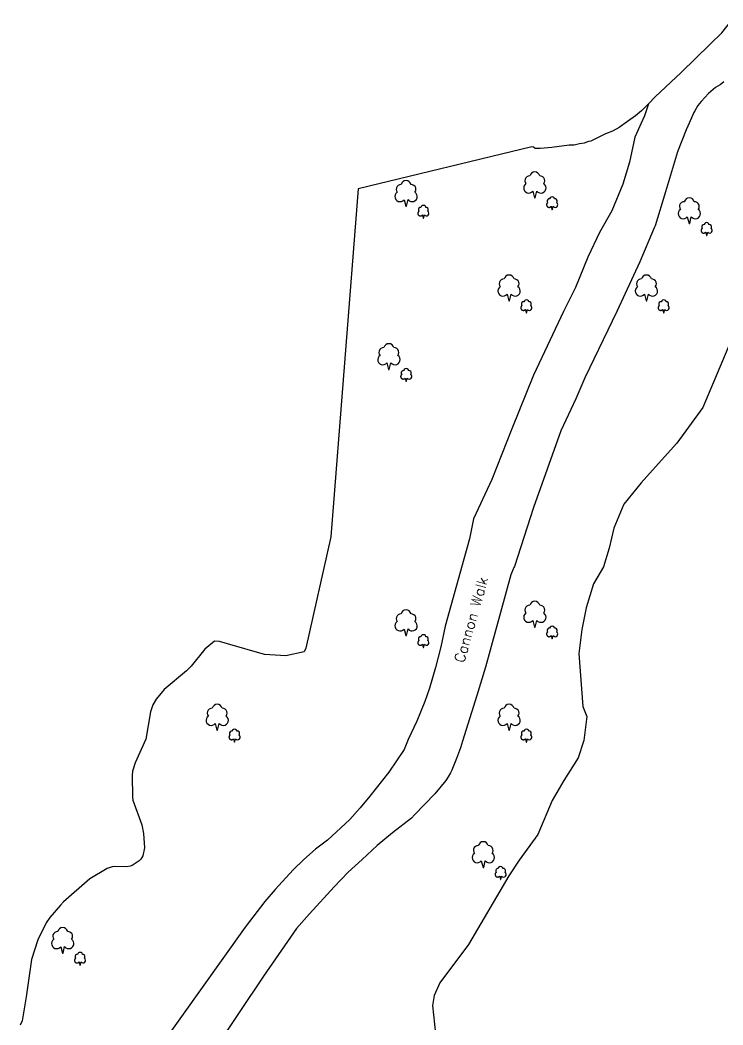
# Model space of a CAD drawing. Extents: x 427500 to 429848, y 434500 to 436505.
# Drawn here: x 429081.2 to 429163.1, y 434868.1 to 434985.2 of the extents above; entities that cross this region are included whole.
import ezdxf

# ---------------------------------------------------------------- set-up
doc = ezdxf.new("R2010")
doc.units = 0
doc.layers.add('LPTIP_Ex_Base', color=8, linetype='Continuous')
doc.styles.add('MtXpl_Romans', font='romans__.ttf')

msp = doc.modelspace()

# ---------------------------------------------------------------- linework, layer by layer
at = {"layer": 'LPTIP_Ex_Base', "color": 251, "true_color": 0x636466}
for p, q in [((429162.95, 434983.65), (429164.1, 434985.15)), ((429161.6, 434982.35), (429162.95, 434983.65)), ((429158.2, 434979.05), (429161.6, 434982.35)), ((429155.2, 434976.2), (429158.2, 434979.05)), ((429162.2, 434977.3), (429161.4, 434976.6)), ((429162.75, 434977.6), (429162.2, 434977.3)), ((429163.2, 434977.95), (429162.75, 434977.6)), ((429154.4, 434975.4), (429155.2, 434976.2)), ((429160.95, 434976.15), (429160.55, 434975.65)), ((429161.4, 434976.6), (429160.95, 434976.15)), ((429154.4, 434975.4), (429153.6, 434974.6)), ((429154.4, 434975.4), (429153.95, 434974)), ((429160.15, 434975.2), (429159.8, 434974.6)), ((429160.55, 434975.65), (429160.15, 434975.2)), ((429152.9, 434974), (429151.95, 434973.35)), ((429153.95, 434974), (429152.8, 434971.5)), ((429153.6, 434974.6), (429152.9, 434974)), ((429159.7, 434974.4), (429159, 434972.8)), ((429159.8, 434974.6), (429159.7, 434974.4)), ((429151, 434972.65), (429150.2, 434972.2)), ((429151.95, 434973.35), (429151, 434972.65)), ((429158.8, 434972.35), (429157.8, 434969.8)), ((429159, 434972.8), (429158.8, 434972.35)), ((429149.4, 434971.9), (429147.7, 434971.05)), ((429150.2, 434972.2), (429149.4, 434971.9)), ((429152.8, 434971.5), (429152.2, 434968.6)), ((429140.8, 434970.4), (429120.6, 434965.5)), ((429141, 434970.35), (429140.8, 434970.4)), ((429141.2, 434970.2), (429141, 434970.35)), ((429141.8, 434970.2), (429141.2, 434970.2)), ((429143.15, 434970.3), (429141.8, 434970.2)), ((429145.15, 434970.6), (429143.15, 434970.3)), ((429145.75, 434970.6), (429145.15, 434970.6)), ((429146.35, 434970.75), (429145.75, 434970.6)), ((429146.9, 434970.8), (429146.35, 434970.75)), ((429147.4, 434971), (429146.9, 434970.8)), ((429147.7, 434971.05), (429147.4, 434971)), ((429157.8, 434969.8), (429156.4, 434965.15)), ((429152.2, 434968.6), (429151.4, 434966.05)), ((429120.6, 434965.5), (429117.4, 434924.95)), ((429151.4, 434966.05), (429150.15, 434962.95)), ((429156.4, 434965.15), (429155.2, 434961.2)), ((429150.15, 434962.95), (429148.7, 434960.4)), ((429155.05, 434960.95), (429153.4, 434957)), ((429155.2, 434961.2), (429155.05, 434960.95)), ((429148.7, 434960.4), (429147.35, 434957.55)), ((429147.35, 434957.55), (429145.9, 434954)), ((429153.4, 434957), (429150.7, 434951.2)), ((429145.9, 434954), (429144.5, 434951.2)), ((429165.63, 434951.63), (429160.74, 434940.03)), ((429144.5, 434951.2), (429141, 434943.8)), ((429150.7, 434951.2), (429147, 434943.5)), ((429141, 434943.8), (429138.5, 434937.55)), ((429147, 434943.5), (429145.95, 434941.05)), ((429145.95, 434941.05), (429144.2, 434937.3)), ((429160.74, 434940.03), (429157.72, 434935.89)), ((429138.5, 434937.55), (429136.15, 434931.65)), ((429144.2, 434937.3), (429141, 434928.4)), ((429157.72, 434935.89), (429154.88, 434932.75)), ((429154.88, 434932.75), (429153.54, 434931.26)), ((429136.15, 434931.65), (429134, 434927.05)), ((429153.54, 434931.26), (429151.53, 434928.78)), ((429141, 434928.4), (429138.8, 434921.5)), ((429151.53, 434928.78), (429150.35, 434925.97)), ((429134, 434927.05), (429133.55, 434924.75)), ((429150.35, 434925.97), (429149.84, 434923.64)), ((429117.4, 434924.95), (429114.5, 434912)), ((429133.55, 434924.75), (429130.7, 434914.55)), ((429149.84, 434923.64), (429149.16, 434921.48)), ((429138.7, 434921.4), (429138.35, 434920.55)), ((429138.8, 434921.5), (429138.7, 434921.4)), ((429149.16, 434921.48), (429147.99, 434919.5)), ((429138.35, 434920.55), (429135.4, 434909.8)), ((429147.99, 434919.5), (429147.14, 434916.68)), ((429147.14, 434916.68), (429146.63, 434914.19)), ((429130.7, 434914.55), (429130.2, 434912.15)), ((429146.63, 434914.19), (429146.28, 434911.37)), ((429103.85, 434912.8), (429102.73, 434911.9)), ((429104.44, 434912.78), (429103.85, 434912.8)), ((429105.35, 434912.49), (429104.44, 434912.78)), ((429102.73, 434911.9), (429101.11, 434909.9)), ((429109.67, 434911.26), (429105.35, 434912.49)), ((429114.3, 434911.59), (429112.17, 434911.1)), ((429114.5, 434912), (429114.3, 434911.59)), ((429130.2, 434912.15), (429129.6, 434909.75)), ((429112.17, 434911.1), (429109.67, 434911.26)), ((429146.28, 434911.37), (429146.74, 434905.22)), ((429100.59, 434909.36), (429098, 434907.17)), ((429101.11, 434909.9), (429100.59, 434909.36)), ((429129.6, 434909.75), (429128.9, 434907.35)), ((429135.4, 434909.8), (429134.4, 434906.5)), ((429098, 434907.17), (429097.04, 434906.06)), ((429128.9, 434907.35), (429128.35, 434905.8)), ((429097.04, 434906.06), (429096.66, 434905.4)), ((429128.35, 434905.8), (429127.4, 434903.5)), ((429134.4, 434906.5), (429132.75, 434901.15)), ((429096.39, 434904.58), (429095.84, 434901.39)), ((429096.66, 434905.4), (429096.39, 434904.58)), ((429146.74, 434905.22), (429147.23, 434904.05)), ((429127.4, 434903.5), (429126.4, 434901.35)), ((429147.23, 434904.05), (429146.89, 434901.23)), ((429095.84, 434901.39), (429094.59, 434898.65)), ((429126.4, 434901.35), (429125.95, 434900.2)), ((429132.75, 434901.15), (429132.5, 434900.4)), ((429146.89, 434901.23), (429146.21, 434899.24)), ((429125.95, 434900.2), (429124.15, 434897.55)), ((429132.5, 434900.4), (429132.05, 434899.15)), ((429094.59, 434898.65), (429094.31, 434897.68)), ((429132.05, 434899.15), (429131.8, 434898.55)), ((429146.21, 434899.24), (429144.53, 434896.59)), ((429094.31, 434897.68), (429094.24, 434897.17)), ((429124.15, 434897.55), (429121.95, 434894.75)), ((429131.35, 434897.5), (429131.05, 434897)), ((429131.5, 434897.8), (429131.35, 434897.5)), ((429131.8, 434898.55), (429131.5, 434897.8)), ((429094.24, 434897.17), (429094.29, 434894.66)), ((429130.8, 434896.6), (429129.5, 434895.05)), ((429131.05, 434897), (429130.8, 434896.6)), ((429144.53, 434896.59), (429143.19, 434894.27)), ((429129.5, 434895.05), (429127.15, 434892.6)), ((429094.29, 434894.66), (429094.35, 434894.28)), ((429094.35, 434894.28), (429095.39, 434891.41)), ((429121.95, 434894.75), (429120.8, 434893.4)), ((429143.19, 434894.27), (429141.5, 434890.29)), ((429120.8, 434893.4), (429119.6, 434892.05)), ((429119.6, 434892.05), (429117, 434889.65)), ((429126.8, 434892.2), (429124.6, 434890.5)), ((429127.15, 434892.6), (429126.8, 434892.2)), ((429095.39, 434891.41), (429095.57, 434890.43)), ((429095.57, 434890.43), (429095.69, 434888.73)), ((429124.6, 434890.5), (429122.8, 434889)), ((429117, 434889.65), (429115.6, 434888.6)), ((429141.5, 434890.29), (429139.33, 434887.31)), ((429095.69, 434888.73), (429095.5, 434887.8)), ((429115.6, 434888.6), (429114.25, 434887.4)), ((429122.8, 434889), (429121.05, 434887.4)), ((429095.06, 434887.22), (429094.24, 434886.7)), ((429095.25, 434887.42), (429095.06, 434887.22)), ((429095.5, 434887.8), (429095.25, 434887.42)), ((429114.25, 434887.4), (429113, 434886.2)), ((429121.05, 434887.4), (429119.4, 434885.9)), ((429139.33, 434887.31), (429138.15, 434885.49)), ((429091.36, 434886.35), (429089.31, 434885.14)), ((429091.93, 434886.53), (429091.36, 434886.35)), ((429092.18, 434886.57), (429091.93, 434886.53)), ((429093.59, 434886.53), (429092.18, 434886.57)), ((429094.04, 434886.62), (429093.59, 434886.53)), ((429094.24, 434886.7), (429094.04, 434886.62)), ((429113, 434886.2), (429110.9, 434883.9)), ((429119.4, 434885.9), (429117.8, 434884.2)), ((429089.31, 434885.14), (429086.27, 434882.45)), ((429138.15, 434885.49), (429133.45, 434877.49)), ((429110.9, 434883.9), (429109.7, 434882.5)), ((429117.8, 434884.2), (429114.9, 434881.05)), ((429086.27, 434882.45), (429085.92, 434882.05)), ((429109.7, 434882.5), (429107.4, 434879.5)), ((429085.92, 434882.05), (429084.66, 434880.65)), ((429114.9, 434881.05), (429113.4, 434879.35)), ((429084.24, 434880.03), (429083.26, 434878.03)), ((429084.66, 434880.65), (429084.24, 434880.03)), ((429107.4, 434879.5), (429095.2, 434862.4)), ((429113.4, 434879.35), (429109.55, 434873.8)), ((429083.26, 434878.03), (429082.52, 434875.73)), ((429133.45, 434877.49), (429130.1, 434873.03)), ((429082.52, 434875.73), (429081.89, 434871.41)), ((429109.55, 434873.8), (429101.6, 434861.95)), ((429130.1, 434873.03), (429129.42, 434871.53)), ((429081.89, 434871.41), (429081.44, 434868.58)), ((429129.42, 434871.53), (429129.25, 434870.37)), ((429129.25, 434870.37), (429129.72, 434866.05)), ((429081.44, 434868.58), (429081.2, 434868.1))]:
    msp.add_line(p, q, dxfattribs=at)
for points in [[(429125.13, 434965.1), (429124.99, 434964.97), (429124.9, 434964.81), (429124.87, 434964.62), (429124.89, 434964.44), (429124.97, 434964.27), (429125.09, 434964.13), (429125.26, 434964.04), (429125.44, 434964.01), (429125.62, 434964.03), (429125.79, 434964.11), (429125.93, 434964.23), (429125.93, 434964.23), (429126.13, 434963.46), (429126.21, 434963.46), (429126.39, 434964.24), (429126.39, 434964.24), (429126.53, 434964.11), (429126.7, 434964.03), (429126.89, 434964.01), (429127.07, 434964.04), (429127.24, 434964.13), (429127.36, 434964.27), (429127.44, 434964.44), (429127.47, 434964.63), (429127.43, 434964.81), (429127.34, 434964.97), (429127.2, 434965.1), (429127.29, 434965.26), (429127.32, 434965.44), (429127.29, 434965.61), (429127.21, 434965.78), (429127.08, 434965.9), (429126.92, 434965.98), (429126.74, 434966), (429126.74, 434966), (429126.66, 434966.18), (429126.53, 434966.33), (429126.36, 434966.43), (429126.16, 434966.46), (429125.96, 434966.43), (429125.79, 434966.33), (429125.66, 434966.18), (429125.58, 434966), (429125.4, 434965.98), (429125.24, 434965.9), (429125.11, 434965.77), (429125.03, 434965.61), (429125, 434965.43), (429125.04, 434965.25), (429125.13, 434965.1)], [(429140.13, 434966.1), (429139.99, 434965.97), (429139.9, 434965.81), (429139.87, 434965.62), (429139.89, 434965.44), (429139.97, 434965.27), (429140.09, 434965.13), (429140.26, 434965.04), (429140.44, 434965.01), (429140.62, 434965.03), (429140.79, 434965.11), (429140.93, 434965.23), (429140.93, 434965.23), (429141.13, 434964.46), (429141.21, 434964.46), (429141.39, 434965.24), (429141.39, 434965.24), (429141.53, 434965.11), (429141.7, 434965.03), (429141.89, 434965.01), (429142.07, 434965.04), (429142.24, 434965.13), (429142.36, 434965.27), (429142.44, 434965.44), (429142.47, 434965.63), (429142.43, 434965.81), (429142.34, 434965.97), (429142.2, 434966.1), (429142.29, 434966.26), (429142.32, 434966.44), (429142.29, 434966.61), (429142.21, 434966.78), (429142.08, 434966.9), (429141.92, 434966.98), (429141.74, 434967), (429141.74, 434967), (429141.66, 434967.18), (429141.53, 434967.33), (429141.36, 434967.43), (429141.16, 434967.46), (429140.96, 434967.43), (429140.79, 434967.33), (429140.66, 434967.18), (429140.58, 434967), (429140.4, 434966.98), (429140.24, 434966.9), (429140.11, 434966.77), (429140.03, 434966.61), (429140, 434966.43), (429140.04, 434966.25), (429140.13, 434966.1)], [(429142.66, 434963.89), (429142.65, 434963.88), (429142.63, 434963.86), (429142.62, 434963.85), (429142.61, 434963.84), (429142.6, 434963.82), (429142.59, 434963.81), (429142.58, 434963.79), (429142.57, 434963.78), (429142.56, 434963.76), (429142.55, 434963.74), (429142.54, 434963.72), (429142.54, 434963.71), (429142.54, 434963.69), (429142.53, 434963.67), (429142.53, 434963.65), (429142.53, 434963.63), (429142.53, 434963.61), (429142.54, 434963.59), (429142.54, 434963.58), (429142.54, 434963.56), (429142.55, 434963.54), (429142.56, 434963.52), (429142.57, 434963.51), (429142.57, 434963.49), (429142.58, 434963.47), (429142.59, 434963.46), (429142.61, 434963.44), (429142.62, 434963.43), (429142.63, 434963.42), (429142.65, 434963.41), (429142.66, 434963.4), (429142.68, 434963.39), (429142.69, 434963.38), (429142.71, 434963.37), (429142.73, 434963.36), (429142.75, 434963.35), (429142.76, 434963.35), (429142.78, 434963.35), (429142.8, 434963.34), (429142.82, 434963.34), (429142.84, 434963.34), (429142.86, 434963.34), (429142.88, 434963.34), (429142.89, 434963.35), (429142.91, 434963.35), (429142.93, 434963.36), (429142.95, 434963.36), (429142.96, 434963.37), (429142.98, 434963.38), (429143, 434963.39), (429143.01, 434963.4), (429143.03, 434963.41), (429143.04, 434963.43), (429143.05, 434963.44), (429143.07, 434963.46), (429143.07, 434963.46), (429143.17, 434963.07), (429143.19, 434963.07), (429143.3, 434963.46), (429143.3, 434963.46), (429143.4, 434963.38), (429143.52, 434963.34), (429143.65, 434963.36), (429143.75, 434963.44), (429143.82, 434963.55), (429143.83, 434963.68), (429143.79, 434963.8), (429143.7, 434963.89), (429143.75, 434964), (429143.75, 434964.13), (429143.7, 434964.24), (429143.59, 434964.32), (429143.47, 434964.34), (429143.41, 434964.46), (429143.31, 434964.54), (429143.18, 434964.57), (429143.05, 434964.54), (429142.95, 434964.46), (429142.89, 434964.34), (429142.77, 434964.32), (429142.66, 434964.24), (429142.61, 434964.13), (429142.61, 434964), (429142.66, 434963.89)], [(429158.13, 434963.1), (429157.99, 434962.97), (429157.9, 434962.81), (429157.87, 434962.62), (429157.89, 434962.44), (429157.97, 434962.27), (429158.09, 434962.13), (429158.26, 434962.04), (429158.44, 434962.01), (429158.62, 434962.03), (429158.79, 434962.11), (429158.93, 434962.23), (429158.93, 434962.23), (429159.13, 434961.46), (429159.21, 434961.46), (429159.39, 434962.24), (429159.39, 434962.24), (429159.53, 434962.11), (429159.7, 434962.03), (429159.89, 434962.01), (429160.07, 434962.04), (429160.24, 434962.13), (429160.36, 434962.27), (429160.44, 434962.44), (429160.47, 434962.63), (429160.43, 434962.81), (429160.34, 434962.97), (429160.2, 434963.1), (429160.29, 434963.26), (429160.32, 434963.44), (429160.29, 434963.61), (429160.21, 434963.78), (429160.08, 434963.9), (429159.92, 434963.98), (429159.74, 434964), (429159.74, 434964), (429159.66, 434964.18), (429159.53, 434964.33), (429159.36, 434964.43), (429159.16, 434964.46), (429158.96, 434964.43), (429158.79, 434964.33), (429158.66, 434964.18), (429158.58, 434964), (429158.4, 434963.98), (429158.24, 434963.9), (429158.11, 434963.77), (429158.03, 434963.61), (429158, 434963.43), (429158.04, 434963.25), (429158.13, 434963.1)], [(429127.66, 434962.89), (429127.65, 434962.88), (429127.63, 434962.86), (429127.62, 434962.85), (429127.61, 434962.84), (429127.6, 434962.82), (429127.59, 434962.81), (429127.58, 434962.79), (429127.57, 434962.78), (429127.56, 434962.76), (429127.55, 434962.74), (429127.54, 434962.72), (429127.54, 434962.71), (429127.54, 434962.69), (429127.53, 434962.67), (429127.53, 434962.65), (429127.53, 434962.63), (429127.53, 434962.61), (429127.54, 434962.59), (429127.54, 434962.58), (429127.54, 434962.56), (429127.55, 434962.54), (429127.56, 434962.52), (429127.57, 434962.51), (429127.57, 434962.49), (429127.58, 434962.47), (429127.59, 434962.46), (429127.61, 434962.44), (429127.62, 434962.43), (429127.63, 434962.42), (429127.65, 434962.41), (429127.66, 434962.4), (429127.68, 434962.39), (429127.69, 434962.38), (429127.71, 434962.37), (429127.73, 434962.36), (429127.75, 434962.35), (429127.76, 434962.35), (429127.78, 434962.35), (429127.8, 434962.34), (429127.82, 434962.34), (429127.84, 434962.34), (429127.86, 434962.34), (429127.88, 434962.34), (429127.89, 434962.35), (429127.91, 434962.35), (429127.93, 434962.36), (429127.95, 434962.36), (429127.96, 434962.37), (429127.98, 434962.38), (429128, 434962.39), (429128.01, 434962.4), (429128.03, 434962.41), (429128.04, 434962.43), (429128.05, 434962.44), (429128.07, 434962.46), (429128.07, 434962.46), (429128.17, 434962.07), (429128.19, 434962.07), (429128.3, 434962.46), (429128.3, 434962.46), (429128.4, 434962.38), (429128.52, 434962.34), (429128.65, 434962.36), (429128.75, 434962.44), (429128.82, 434962.55), (429128.83, 434962.68), (429128.79, 434962.8), (429128.7, 434962.89), (429128.75, 434963), (429128.75, 434963.13), (429128.7, 434963.24), (429128.59, 434963.32), (429128.47, 434963.34), (429128.41, 434963.46), (429128.31, 434963.54), (429128.18, 434963.57), (429128.05, 434963.54), (429127.95, 434963.46), (429127.89, 434963.34), (429127.77, 434963.32), (429127.66, 434963.24), (429127.61, 434963.13), (429127.61, 434963), (429127.66, 434962.89)], [(429160.66, 434960.89), (429160.65, 434960.88), (429160.63, 434960.86), (429160.62, 434960.85), (429160.61, 434960.84), (429160.6, 434960.82), (429160.59, 434960.81), (429160.58, 434960.79), (429160.57, 434960.78), (429160.56, 434960.76), (429160.55, 434960.74), (429160.54, 434960.72), (429160.54, 434960.71), (429160.54, 434960.69), (429160.53, 434960.67), (429160.53, 434960.65), (429160.53, 434960.63), (429160.53, 434960.61), (429160.54, 434960.59), (429160.54, 434960.58), (429160.54, 434960.56), (429160.55, 434960.54), (429160.56, 434960.52), (429160.57, 434960.51), (429160.57, 434960.49), (429160.58, 434960.47), (429160.59, 434960.46), (429160.61, 434960.44), (429160.62, 434960.43), (429160.63, 434960.42), (429160.65, 434960.41), (429160.66, 434960.4), (429160.68, 434960.39), (429160.69, 434960.38), (429160.71, 434960.37), (429160.73, 434960.36), (429160.75, 434960.35), (429160.76, 434960.35), (429160.78, 434960.35), (429160.8, 434960.34), (429160.82, 434960.34), (429160.84, 434960.34), (429160.86, 434960.34), (429160.88, 434960.34), (429160.89, 434960.35), (429160.91, 434960.35), (429160.93, 434960.36), (429160.95, 434960.36), (429160.96, 434960.37), (429160.98, 434960.38), (429161, 434960.39), (429161.01, 434960.4), (429161.03, 434960.41), (429161.04, 434960.43), (429161.05, 434960.44), (429161.07, 434960.46), (429161.07, 434960.46), (429161.17, 434960.07), (429161.19, 434960.07), (429161.3, 434960.46), (429161.3, 434960.46), (429161.4, 434960.38), (429161.52, 434960.34), (429161.65, 434960.36), (429161.75, 434960.44), (429161.82, 434960.55), (429161.83, 434960.68), (429161.79, 434960.8), (429161.7, 434960.89), (429161.75, 434961), (429161.75, 434961.13), (429161.7, 434961.24), (429161.59, 434961.32), (429161.47, 434961.34), (429161.41, 434961.46), (429161.31, 434961.54), (429161.18, 434961.57), (429161.05, 434961.54), (429160.95, 434961.46), (429160.89, 434961.34), (429160.77, 434961.32), (429160.66, 434961.24), (429160.61, 434961.13), (429160.61, 434961), (429160.66, 434960.89)], [(429137.13, 434954.1), (429136.99, 434953.97), (429136.9, 434953.81), (429136.87, 434953.62), (429136.89, 434953.44), (429136.97, 434953.27), (429137.09, 434953.13), (429137.26, 434953.04), (429137.44, 434953.01), (429137.62, 434953.03), (429137.79, 434953.11), (429137.93, 434953.23), (429137.93, 434953.23), (429138.13, 434952.46), (429138.21, 434952.46), (429138.39, 434953.24), (429138.39, 434953.24), (429138.53, 434953.11), (429138.7, 434953.03), (429138.89, 434953.01), (429139.07, 434953.04), (429139.24, 434953.13), (429139.36, 434953.27), (429139.44, 434953.44), (429139.47, 434953.63), (429139.43, 434953.81), (429139.34, 434953.97), (429139.2, 434954.1), (429139.29, 434954.26), (429139.32, 434954.44), (429139.29, 434954.61), (429139.21, 434954.78), (429139.08, 434954.9), (429138.92, 434954.98), (429138.74, 434955), (429138.74, 434955), (429138.66, 434955.18), (429138.53, 434955.33), (429138.36, 434955.43), (429138.16, 434955.46), (429137.96, 434955.43), (429137.79, 434955.33), (429137.66, 434955.18), (429137.58, 434955), (429137.4, 434954.98), (429137.24, 434954.9), (429137.11, 434954.77), (429137.03, 434954.61), (429137, 434954.43), (429137.04, 434954.25), (429137.13, 434954.1)], [(429153.13, 434954.1), (429152.99, 434953.97), (429152.9, 434953.81), (429152.87, 434953.62), (429152.89, 434953.44), (429152.97, 434953.27), (429153.09, 434953.13), (429153.26, 434953.04), (429153.44, 434953.01), (429153.62, 434953.03), (429153.79, 434953.11), (429153.93, 434953.23), (429153.93, 434953.23), (429154.13, 434952.46), (429154.21, 434952.46), (429154.39, 434953.24), (429154.39, 434953.24), (429154.53, 434953.11), (429154.7, 434953.03), (429154.89, 434953.01), (429155.07, 434953.04), (429155.24, 434953.13), (429155.36, 434953.27), (429155.44, 434953.44), (429155.47, 434953.63), (429155.43, 434953.81), (429155.34, 434953.97), (429155.2, 434954.1), (429155.29, 434954.26), (429155.32, 434954.44), (429155.29, 434954.61), (429155.21, 434954.78), (429155.08, 434954.9), (429154.92, 434954.98), (429154.74, 434955), (429154.74, 434955), (429154.66, 434955.18), (429154.53, 434955.33), (429154.36, 434955.43), (429154.16, 434955.46), (429153.96, 434955.43), (429153.79, 434955.33), (429153.66, 434955.18), (429153.58, 434955), (429153.4, 434954.98), (429153.24, 434954.9), (429153.11, 434954.77), (429153.03, 434954.61), (429153, 434954.43), (429153.04, 434954.25), (429153.13, 434954.1)], [(429139.66, 434951.89), (429139.65, 434951.88), (429139.63, 434951.86), (429139.62, 434951.85), (429139.61, 434951.84), (429139.6, 434951.82), (429139.59, 434951.81), (429139.58, 434951.79), (429139.57, 434951.78), (429139.56, 434951.76), (429139.55, 434951.74), (429139.54, 434951.72), (429139.54, 434951.71), (429139.54, 434951.69), (429139.53, 434951.67), (429139.53, 434951.65), (429139.53, 434951.63), (429139.53, 434951.61), (429139.54, 434951.59), (429139.54, 434951.58), (429139.54, 434951.56), (429139.55, 434951.54), (429139.56, 434951.52), (429139.57, 434951.51), (429139.57, 434951.49), (429139.58, 434951.47), (429139.59, 434951.46), (429139.61, 434951.44), (429139.62, 434951.43), (429139.63, 434951.42), (429139.65, 434951.41), (429139.66, 434951.4), (429139.68, 434951.39), (429139.69, 434951.38), (429139.71, 434951.37), (429139.73, 434951.36), (429139.75, 434951.35), (429139.76, 434951.35), (429139.78, 434951.35), (429139.8, 434951.34), (429139.82, 434951.34), (429139.84, 434951.34), (429139.86, 434951.34), (429139.88, 434951.34), (429139.89, 434951.35), (429139.91, 434951.35), (429139.93, 434951.36), (429139.95, 434951.36), (429139.96, 434951.37), (429139.98, 434951.38), (429140, 434951.39), (429140.01, 434951.4), (429140.03, 434951.41), (429140.04, 434951.43), (429140.05, 434951.44), (429140.07, 434951.46), (429140.07, 434951.46), (429140.17, 434951.07), (429140.19, 434951.07), (429140.3, 434951.46), (429140.3, 434951.46), (429140.4, 434951.38), (429140.52, 434951.34), (429140.65, 434951.36), (429140.75, 434951.44), (429140.82, 434951.55), (429140.83, 434951.68), (429140.79, 434951.8), (429140.7, 434951.89), (429140.75, 434952), (429140.75, 434952.13), (429140.7, 434952.24), (429140.59, 434952.32), (429140.47, 434952.34), (429140.41, 434952.46), (429140.31, 434952.54), (429140.18, 434952.57), (429140.05, 434952.54), (429139.95, 434952.46), (429139.89, 434952.34), (429139.77, 434952.32), (429139.66, 434952.24), (429139.61, 434952.13), (429139.61, 434952), (429139.66, 434951.89)], [(429155.66, 434951.89), (429155.65, 434951.88), (429155.63, 434951.86), (429155.62, 434951.85), (429155.61, 434951.84), (429155.6, 434951.82), (429155.59, 434951.81), (429155.58, 434951.79), (429155.57, 434951.78), (429155.56, 434951.76), (429155.55, 434951.74), (429155.54, 434951.72), (429155.54, 434951.71), (429155.54, 434951.69), (429155.53, 434951.67), (429155.53, 434951.65), (429155.53, 434951.63), (429155.53, 434951.61), (429155.54, 434951.59), (429155.54, 434951.58), (429155.54, 434951.56), (429155.55, 434951.54), (429155.56, 434951.52), (429155.57, 434951.51), (429155.57, 434951.49), (429155.58, 434951.47), (429155.59, 434951.46), (429155.61, 434951.44), (429155.62, 434951.43), (429155.63, 434951.42), (429155.65, 434951.41), (429155.66, 434951.4), (429155.68, 434951.39), (429155.69, 434951.38), (429155.71, 434951.37), (429155.73, 434951.36), (429155.75, 434951.35), (429155.76, 434951.35), (429155.78, 434951.35), (429155.8, 434951.34), (429155.82, 434951.34), (429155.84, 434951.34), (429155.86, 434951.34), (429155.88, 434951.34), (429155.89, 434951.35), (429155.91, 434951.35), (429155.93, 434951.36), (429155.95, 434951.36), (429155.96, 434951.37), (429155.98, 434951.38), (429156, 434951.39), (429156.01, 434951.4), (429156.03, 434951.41), (429156.04, 434951.43), (429156.05, 434951.44), (429156.07, 434951.46), (429156.07, 434951.46), (429156.17, 434951.07), (429156.19, 434951.07), (429156.3, 434951.46), (429156.3, 434951.46), (429156.4, 434951.38), (429156.52, 434951.34), (429156.65, 434951.36), (429156.75, 434951.44), (429156.82, 434951.55), (429156.83, 434951.68), (429156.79, 434951.8), (429156.7, 434951.89), (429156.75, 434952), (429156.75, 434952.13), (429156.7, 434952.24), (429156.59, 434952.32), (429156.47, 434952.34), (429156.41, 434952.46), (429156.31, 434952.54), (429156.18, 434952.57), (429156.05, 434952.54), (429155.95, 434952.46), (429155.89, 434952.34), (429155.77, 434952.32), (429155.66, 434952.24), (429155.61, 434952.13), (429155.61, 434952), (429155.66, 434951.89)], [(429123.13, 434946.1), (429122.99, 434945.97), (429122.9, 434945.81), (429122.87, 434945.62), (429122.89, 434945.44), (429122.97, 434945.27), (429123.09, 434945.13), (429123.26, 434945.04), (429123.44, 434945.01), (429123.62, 434945.03), (429123.79, 434945.11), (429123.93, 434945.23), (429123.93, 434945.23), (429124.13, 434944.46), (429124.21, 434944.46), (429124.39, 434945.24), (429124.39, 434945.24), (429124.53, 434945.11), (429124.7, 434945.03), (429124.89, 434945.01), (429125.07, 434945.04), (429125.24, 434945.13), (429125.36, 434945.27), (429125.44, 434945.44), (429125.47, 434945.63), (429125.43, 434945.81), (429125.34, 434945.97), (429125.2, 434946.1), (429125.29, 434946.26), (429125.32, 434946.44), (429125.29, 434946.61), (429125.21, 434946.78), (429125.08, 434946.9), (429124.92, 434946.98), (429124.74, 434947), (429124.74, 434947), (429124.66, 434947.18), (429124.53, 434947.33), (429124.36, 434947.43), (429124.16, 434947.46), (429123.96, 434947.43), (429123.79, 434947.33), (429123.66, 434947.18), (429123.58, 434947), (429123.4, 434946.98), (429123.24, 434946.9), (429123.11, 434946.77), (429123.03, 434946.61), (429123, 434946.43), (429123.04, 434946.25), (429123.13, 434946.1)], [(429125.66, 434943.89), (429125.65, 434943.88), (429125.63, 434943.86), (429125.62, 434943.85), (429125.61, 434943.84), (429125.6, 434943.82), (429125.59, 434943.81), (429125.58, 434943.79), (429125.57, 434943.78), (429125.56, 434943.76), (429125.55, 434943.74), (429125.54, 434943.72), (429125.54, 434943.71), (429125.54, 434943.69), (429125.53, 434943.67), (429125.53, 434943.65), (429125.53, 434943.63), (429125.53, 434943.61), (429125.54, 434943.59), (429125.54, 434943.58), (429125.54, 434943.56), (429125.55, 434943.54), (429125.56, 434943.52), (429125.57, 434943.51), (429125.57, 434943.49), (429125.58, 434943.47), (429125.59, 434943.46), (429125.61, 434943.44), (429125.62, 434943.43), (429125.63, 434943.42), (429125.65, 434943.41), (429125.66, 434943.4), (429125.68, 434943.39), (429125.69, 434943.38), (429125.71, 434943.37), (429125.73, 434943.36), (429125.75, 434943.35), (429125.76, 434943.35), (429125.78, 434943.35), (429125.8, 434943.34), (429125.82, 434943.34), (429125.84, 434943.34), (429125.86, 434943.34), (429125.88, 434943.34), (429125.89, 434943.35), (429125.91, 434943.35), (429125.93, 434943.36), (429125.95, 434943.36), (429125.96, 434943.37), (429125.98, 434943.38), (429126, 434943.39), (429126.01, 434943.4), (429126.03, 434943.41), (429126.04, 434943.43), (429126.05, 434943.44), (429126.07, 434943.46), (429126.07, 434943.46), (429126.17, 434943.07), (429126.19, 434943.07), (429126.3, 434943.46), (429126.3, 434943.46), (429126.4, 434943.38), (429126.52, 434943.34), (429126.65, 434943.36), (429126.75, 434943.44), (429126.82, 434943.55), (429126.83, 434943.68), (429126.79, 434943.8), (429126.7, 434943.89), (429126.75, 434944), (429126.75, 434944.13), (429126.7, 434944.24), (429126.59, 434944.32), (429126.47, 434944.34), (429126.41, 434944.46), (429126.31, 434944.54), (429126.18, 434944.57), (429126.05, 434944.54), (429125.95, 434944.46), (429125.89, 434944.34), (429125.77, 434944.32), (429125.66, 434944.24), (429125.61, 434944.13), (429125.61, 434944), (429125.66, 434943.89)], [(429140.13, 434916.1), (429139.99, 434915.97), (429139.9, 434915.81), (429139.87, 434915.62), (429139.89, 434915.44), (429139.97, 434915.27), (429140.09, 434915.13), (429140.26, 434915.04), (429140.44, 434915.01), (429140.62, 434915.03), (429140.79, 434915.11), (429140.93, 434915.23), (429140.93, 434915.23), (429141.13, 434914.46), (429141.21, 434914.46), (429141.39, 434915.24), (429141.39, 434915.24), (429141.53, 434915.11), (429141.7, 434915.03), (429141.89, 434915.01), (429142.07, 434915.04), (429142.24, 434915.13), (429142.36, 434915.27), (429142.44, 434915.44), (429142.47, 434915.63), (429142.43, 434915.81), (429142.34, 434915.97), (429142.2, 434916.1), (429142.29, 434916.26), (429142.32, 434916.44), (429142.29, 434916.61), (429142.21, 434916.78), (429142.08, 434916.9), (429141.92, 434916.98), (429141.74, 434917), (429141.74, 434917), (429141.66, 434917.18), (429141.53, 434917.33), (429141.36, 434917.43), (429141.16, 434917.46), (429140.96, 434917.43), (429140.79, 434917.33), (429140.66, 434917.18), (429140.58, 434917), (429140.4, 434916.98), (429140.24, 434916.9), (429140.11, 434916.77), (429140.03, 434916.61), (429140, 434916.43), (429140.04, 434916.25), (429140.13, 434916.1)], [(429125.13, 434915.1), (429124.99, 434914.97), (429124.9, 434914.81), (429124.87, 434914.62), (429124.89, 434914.44), (429124.97, 434914.27), (429125.09, 434914.13), (429125.26, 434914.04), (429125.44, 434914.01), (429125.62, 434914.03), (429125.79, 434914.11), (429125.93, 434914.23), (429125.93, 434914.23), (429126.13, 434913.46), (429126.21, 434913.46), (429126.39, 434914.24), (429126.39, 434914.24), (429126.53, 434914.11), (429126.7, 434914.03), (429126.89, 434914.01), (429127.07, 434914.04), (429127.24, 434914.13), (429127.36, 434914.27), (429127.44, 434914.44), (429127.47, 434914.63), (429127.43, 434914.81), (429127.34, 434914.97), (429127.2, 434915.1), (429127.29, 434915.26), (429127.32, 434915.44), (429127.29, 434915.61), (429127.21, 434915.78), (429127.08, 434915.9), (429126.92, 434915.98), (429126.74, 434916), (429126.74, 434916), (429126.66, 434916.18), (429126.53, 434916.33), (429126.36, 434916.43), (429126.16, 434916.46), (429125.96, 434916.43), (429125.79, 434916.33), (429125.66, 434916.18), (429125.58, 434916), (429125.4, 434915.98), (429125.24, 434915.9), (429125.11, 434915.77), (429125.03, 434915.61), (429125, 434915.43), (429125.04, 434915.25), (429125.13, 434915.1)], [(429142.66, 434913.89), (429142.65, 434913.88), (429142.63, 434913.86), (429142.62, 434913.85), (429142.61, 434913.84), (429142.6, 434913.82), (429142.59, 434913.81), (429142.58, 434913.79), (429142.57, 434913.78), (429142.56, 434913.76), (429142.55, 434913.74), (429142.54, 434913.72), (429142.54, 434913.71), (429142.54, 434913.69), (429142.53, 434913.67), (429142.53, 434913.65), (429142.53, 434913.63), (429142.53, 434913.61), (429142.54, 434913.59), (429142.54, 434913.58), (429142.54, 434913.56), (429142.55, 434913.54), (429142.56, 434913.52), (429142.57, 434913.51), (429142.57, 434913.49), (429142.58, 434913.47), (429142.59, 434913.46), (429142.61, 434913.44), (429142.62, 434913.43), (429142.63, 434913.42), (429142.65, 434913.41), (429142.66, 434913.4), (429142.68, 434913.39), (429142.69, 434913.38), (429142.71, 434913.37), (429142.73, 434913.36), (429142.75, 434913.35), (429142.76, 434913.35), (429142.78, 434913.35), (429142.8, 434913.34), (429142.82, 434913.34), (429142.84, 434913.34), (429142.86, 434913.34), (429142.88, 434913.34), (429142.89, 434913.35), (429142.91, 434913.35), (429142.93, 434913.36), (429142.95, 434913.36), (429142.96, 434913.37), (429142.98, 434913.38), (429143, 434913.39), (429143.01, 434913.4), (429143.03, 434913.41), (429143.04, 434913.43), (429143.05, 434913.44), (429143.07, 434913.46), (429143.07, 434913.46), (429143.17, 434913.07), (429143.19, 434913.07), (429143.3, 434913.46), (429143.3, 434913.46), (429143.4, 434913.38), (429143.52, 434913.34), (429143.65, 434913.36), (429143.75, 434913.44), (429143.82, 434913.55), (429143.83, 434913.68), (429143.79, 434913.8), (429143.7, 434913.89), (429143.75, 434914), (429143.75, 434914.13), (429143.7, 434914.24), (429143.59, 434914.32), (429143.47, 434914.34), (429143.41, 434914.46), (429143.31, 434914.54), (429143.18, 434914.57), (429143.05, 434914.54), (429142.95, 434914.46), (429142.89, 434914.34), (429142.77, 434914.32), (429142.66, 434914.24), (429142.61, 434914.13), (429142.61, 434914), (429142.66, 434913.89)], [(429127.66, 434912.89), (429127.65, 434912.88), (429127.63, 434912.86), (429127.62, 434912.85), (429127.61, 434912.84), (429127.6, 434912.82), (429127.59, 434912.81), (429127.58, 434912.79), (429127.57, 434912.78), (429127.56, 434912.76), (429127.55, 434912.74), (429127.54, 434912.72), (429127.54, 434912.71), (429127.54, 434912.69), (429127.53, 434912.67), (429127.53, 434912.65), (429127.53, 434912.63), (429127.53, 434912.61), (429127.54, 434912.59), (429127.54, 434912.58), (429127.54, 434912.56), (429127.55, 434912.54), (429127.56, 434912.52), (429127.57, 434912.51), (429127.57, 434912.49), (429127.58, 434912.47), (429127.59, 434912.46), (429127.61, 434912.44), (429127.62, 434912.43), (429127.63, 434912.42), (429127.65, 434912.41), (429127.66, 434912.4), (429127.68, 434912.39), (429127.69, 434912.38), (429127.71, 434912.37), (429127.73, 434912.36), (429127.75, 434912.35), (429127.76, 434912.35), (429127.78, 434912.35), (429127.8, 434912.34), (429127.82, 434912.34), (429127.84, 434912.34), (429127.86, 434912.34), (429127.88, 434912.34), (429127.89, 434912.35), (429127.91, 434912.35), (429127.93, 434912.36), (429127.95, 434912.36), (429127.96, 434912.37), (429127.98, 434912.38), (429128, 434912.39), (429128.01, 434912.4), (429128.03, 434912.41), (429128.04, 434912.43), (429128.05, 434912.44), (429128.07, 434912.46), (429128.07, 434912.46), (429128.17, 434912.07), (429128.19, 434912.07), (429128.3, 434912.46), (429128.3, 434912.46), (429128.4, 434912.38), (429128.52, 434912.34), (429128.65, 434912.36), (429128.75, 434912.44), (429128.82, 434912.55), (429128.83, 434912.68), (429128.79, 434912.8), (429128.7, 434912.89), (429128.75, 434913), (429128.75, 434913.13), (429128.7, 434913.24), (429128.59, 434913.32), (429128.47, 434913.34), (429128.41, 434913.46), (429128.31, 434913.54), (429128.18, 434913.57), (429128.05, 434913.54), (429127.95, 434913.46), (429127.89, 434913.34), (429127.77, 434913.32), (429127.66, 434913.24), (429127.61, 434913.13), (429127.61, 434913), (429127.66, 434912.89)], [(429103.13, 434904.1), (429102.99, 434903.97), (429102.9, 434903.81), (429102.87, 434903.62), (429102.89, 434903.44), (429102.97, 434903.27), (429103.09, 434903.13), (429103.26, 434903.04), (429103.44, 434903.01), (429103.62, 434903.03), (429103.79, 434903.11), (429103.93, 434903.23), (429103.93, 434903.23), (429104.13, 434902.46), (429104.21, 434902.46), (429104.39, 434903.24), (429104.39, 434903.24), (429104.53, 434903.11), (429104.7, 434903.03), (429104.89, 434903.01), (429105.07, 434903.04), (429105.24, 434903.13), (429105.36, 434903.27), (429105.44, 434903.44), (429105.47, 434903.63), (429105.43, 434903.81), (429105.34, 434903.97), (429105.2, 434904.1), (429105.29, 434904.26), (429105.32, 434904.44), (429105.29, 434904.61), (429105.21, 434904.78), (429105.08, 434904.9), (429104.92, 434904.98), (429104.74, 434905), (429104.74, 434905), (429104.66, 434905.18), (429104.53, 434905.33), (429104.36, 434905.43), (429104.16, 434905.46), (429103.96, 434905.43), (429103.79, 434905.33), (429103.66, 434905.18), (429103.58, 434905), (429103.4, 434904.98), (429103.24, 434904.9), (429103.11, 434904.77), (429103.03, 434904.61), (429103, 434904.43), (429103.04, 434904.25), (429103.13, 434904.1)], [(429137.13, 434904.1), (429136.99, 434903.97), (429136.9, 434903.81), (429136.87, 434903.62), (429136.89, 434903.44), (429136.97, 434903.27), (429137.09, 434903.13), (429137.26, 434903.04), (429137.44, 434903.01), (429137.62, 434903.03), (429137.79, 434903.11), (429137.93, 434903.23), (429137.93, 434903.23), (429138.13, 434902.46), (429138.21, 434902.46), (429138.39, 434903.24), (429138.39, 434903.24), (429138.53, 434903.11), (429138.7, 434903.03), (429138.89, 434903.01), (429139.07, 434903.04), (429139.24, 434903.13), (429139.36, 434903.27), (429139.44, 434903.44), (429139.47, 434903.63), (429139.43, 434903.81), (429139.34, 434903.97), (429139.2, 434904.1), (429139.29, 434904.26), (429139.32, 434904.44), (429139.29, 434904.61), (429139.21, 434904.78), (429139.08, 434904.9), (429138.92, 434904.98), (429138.74, 434905), (429138.74, 434905), (429138.66, 434905.18), (429138.53, 434905.33), (429138.36, 434905.43), (429138.16, 434905.46), (429137.96, 434905.43), (429137.79, 434905.33), (429137.66, 434905.18), (429137.58, 434905), (429137.4, 434904.98), (429137.24, 434904.9), (429137.11, 434904.77), (429137.03, 434904.61), (429137, 434904.43), (429137.04, 434904.25), (429137.13, 434904.1)], [(429105.66, 434901.89), (429105.65, 434901.88), (429105.63, 434901.86), (429105.62, 434901.85), (429105.61, 434901.84), (429105.6, 434901.82), (429105.59, 434901.81), (429105.58, 434901.79), (429105.57, 434901.78), (429105.56, 434901.76), (429105.55, 434901.74), (429105.54, 434901.72), (429105.54, 434901.71), (429105.54, 434901.69), (429105.53, 434901.67), (429105.53, 434901.65), (429105.53, 434901.63), (429105.53, 434901.61), (429105.54, 434901.59), (429105.54, 434901.58), (429105.54, 434901.56), (429105.55, 434901.54), (429105.56, 434901.52), (429105.57, 434901.51), (429105.57, 434901.49), (429105.58, 434901.47), (429105.59, 434901.46), (429105.61, 434901.44), (429105.62, 434901.43), (429105.63, 434901.42), (429105.65, 434901.41), (429105.66, 434901.4), (429105.68, 434901.39), (429105.69, 434901.38), (429105.71, 434901.37), (429105.73, 434901.36), (429105.75, 434901.35), (429105.76, 434901.35), (429105.78, 434901.35), (429105.8, 434901.34), (429105.82, 434901.34), (429105.84, 434901.34), (429105.86, 434901.34), (429105.88, 434901.34), (429105.89, 434901.35), (429105.91, 434901.35), (429105.93, 434901.36), (429105.95, 434901.36), (429105.96, 434901.37), (429105.98, 434901.38), (429106, 434901.39), (429106.01, 434901.4), (429106.03, 434901.41), (429106.04, 434901.43), (429106.05, 434901.44), (429106.07, 434901.46), (429106.07, 434901.46), (429106.17, 434901.07), (429106.19, 434901.07), (429106.3, 434901.46), (429106.3, 434901.46), (429106.4, 434901.38), (429106.52, 434901.34), (429106.65, 434901.36), (429106.75, 434901.44), (429106.82, 434901.55), (429106.83, 434901.68), (429106.79, 434901.8), (429106.7, 434901.89), (429106.75, 434902), (429106.75, 434902.13), (429106.7, 434902.24), (429106.59, 434902.32), (429106.47, 434902.34), (429106.41, 434902.46), (429106.31, 434902.54), (429106.18, 434902.57), (429106.05, 434902.54), (429105.95, 434902.46), (429105.89, 434902.34), (429105.77, 434902.32), (429105.66, 434902.24), (429105.61, 434902.13), (429105.61, 434902), (429105.66, 434901.89)], [(429139.66, 434901.89), (429139.65, 434901.88), (429139.63, 434901.86), (429139.62, 434901.85), (429139.61, 434901.84), (429139.6, 434901.82), (429139.59, 434901.81), (429139.58, 434901.79), (429139.57, 434901.78), (429139.56, 434901.76), (429139.55, 434901.74), (429139.54, 434901.72), (429139.54, 434901.71), (429139.54, 434901.69), (429139.53, 434901.67), (429139.53, 434901.65), (429139.53, 434901.63), (429139.53, 434901.61), (429139.54, 434901.59), (429139.54, 434901.58), (429139.54, 434901.56), (429139.55, 434901.54), (429139.56, 434901.52), (429139.57, 434901.51), (429139.57, 434901.49), (429139.58, 434901.47), (429139.59, 434901.46), (429139.61, 434901.44), (429139.62, 434901.43), (429139.63, 434901.42), (429139.65, 434901.41), (429139.66, 434901.4), (429139.68, 434901.39), (429139.69, 434901.38), (429139.71, 434901.37), (429139.73, 434901.36), (429139.75, 434901.35), (429139.76, 434901.35), (429139.78, 434901.35), (429139.8, 434901.34), (429139.82, 434901.34), (429139.84, 434901.34), (429139.86, 434901.34), (429139.88, 434901.34), (429139.89, 434901.35), (429139.91, 434901.35), (429139.93, 434901.36), (429139.95, 434901.36), (429139.96, 434901.37), (429139.98, 434901.38), (429140, 434901.39), (429140.01, 434901.4), (429140.03, 434901.41), (429140.04, 434901.43), (429140.05, 434901.44), (429140.07, 434901.46), (429140.07, 434901.46), (429140.17, 434901.07), (429140.19, 434901.07), (429140.3, 434901.46), (429140.3, 434901.46), (429140.4, 434901.38), (429140.52, 434901.34), (429140.65, 434901.36), (429140.75, 434901.44), (429140.82, 434901.55), (429140.83, 434901.68), (429140.79, 434901.8), (429140.7, 434901.89), (429140.75, 434902), (429140.75, 434902.13), (429140.7, 434902.24), (429140.59, 434902.32), (429140.47, 434902.34), (429140.41, 434902.46), (429140.31, 434902.54), (429140.18, 434902.57), (429140.05, 434902.54), (429139.95, 434902.46), (429139.89, 434902.34), (429139.77, 434902.32), (429139.66, 434902.24), (429139.61, 434902.13), (429139.61, 434902), (429139.66, 434901.89)], [(429134.13, 434888.1), (429133.99, 434887.97), (429133.9, 434887.81), (429133.87, 434887.62), (429133.89, 434887.44), (429133.97, 434887.27), (429134.09, 434887.13), (429134.26, 434887.04), (429134.44, 434887.01), (429134.62, 434887.03), (429134.79, 434887.11), (429134.93, 434887.23), (429134.93, 434887.23), (429135.13, 434886.46), (429135.21, 434886.46), (429135.39, 434887.24), (429135.39, 434887.24), (429135.53, 434887.11), (429135.7, 434887.03), (429135.89, 434887.01), (429136.07, 434887.04), (429136.24, 434887.13), (429136.36, 434887.27), (429136.44, 434887.44), (429136.47, 434887.63), (429136.43, 434887.81), (429136.34, 434887.97), (429136.2, 434888.1), (429136.29, 434888.26), (429136.32, 434888.44), (429136.29, 434888.61), (429136.21, 434888.78), (429136.08, 434888.9), (429135.92, 434888.98), (429135.74, 434889), (429135.74, 434889), (429135.66, 434889.18), (429135.53, 434889.33), (429135.36, 434889.43), (429135.16, 434889.46), (429134.96, 434889.43), (429134.79, 434889.33), (429134.66, 434889.18), (429134.58, 434889), (429134.4, 434888.98), (429134.24, 434888.9), (429134.11, 434888.77), (429134.03, 434888.61), (429134, 434888.43), (429134.04, 434888.25), (429134.13, 434888.1)], [(429136.66, 434885.89), (429136.65, 434885.88), (429136.63, 434885.86), (429136.62, 434885.85), (429136.61, 434885.84), (429136.6, 434885.82), (429136.59, 434885.81), (429136.58, 434885.79), (429136.57, 434885.78), (429136.56, 434885.76), (429136.55, 434885.74), (429136.54, 434885.72), (429136.54, 434885.71), (429136.54, 434885.69), (429136.53, 434885.67), (429136.53, 434885.65), (429136.53, 434885.63), (429136.53, 434885.61), (429136.54, 434885.59), (429136.54, 434885.58), (429136.54, 434885.56), (429136.55, 434885.54), (429136.56, 434885.52), (429136.57, 434885.51), (429136.57, 434885.49), (429136.58, 434885.47), (429136.59, 434885.46), (429136.61, 434885.44), (429136.62, 434885.43), (429136.63, 434885.42), (429136.65, 434885.41), (429136.66, 434885.4), (429136.68, 434885.39), (429136.69, 434885.38), (429136.71, 434885.37), (429136.73, 434885.36), (429136.75, 434885.35), (429136.76, 434885.35), (429136.78, 434885.35), (429136.8, 434885.34), (429136.82, 434885.34), (429136.84, 434885.34), (429136.86, 434885.34), (429136.88, 434885.34), (429136.89, 434885.35), (429136.91, 434885.35), (429136.93, 434885.36), (429136.95, 434885.36), (429136.96, 434885.37), (429136.98, 434885.38), (429137, 434885.39), (429137.01, 434885.4), (429137.03, 434885.41), (429137.04, 434885.43), (429137.05, 434885.44), (429137.07, 434885.46), (429137.07, 434885.46), (429137.17, 434885.07), (429137.19, 434885.07), (429137.3, 434885.46), (429137.3, 434885.46), (429137.4, 434885.38), (429137.52, 434885.34), (429137.65, 434885.36), (429137.75, 434885.44), (429137.82, 434885.55), (429137.83, 434885.68), (429137.79, 434885.8), (429137.7, 434885.89), (429137.75, 434886), (429137.75, 434886.13), (429137.7, 434886.24), (429137.59, 434886.32), (429137.47, 434886.34), (429137.41, 434886.46), (429137.31, 434886.54), (429137.18, 434886.57), (429137.05, 434886.54), (429136.95, 434886.46), (429136.89, 434886.34), (429136.77, 434886.32), (429136.66, 434886.24), (429136.61, 434886.13), (429136.61, 434886), (429136.66, 434885.89)], [(429085.13, 434878.1), (429084.99, 434877.97), (429084.9, 434877.81), (429084.87, 434877.62), (429084.89, 434877.44), (429084.97, 434877.27), (429085.09, 434877.13), (429085.26, 434877.04), (429085.44, 434877.01), (429085.62, 434877.03), (429085.79, 434877.11), (429085.93, 434877.23), (429085.93, 434877.23), (429086.13, 434876.46), (429086.21, 434876.46), (429086.39, 434877.24), (429086.39, 434877.24), (429086.53, 434877.11), (429086.7, 434877.03), (429086.89, 434877.01), (429087.07, 434877.04), (429087.24, 434877.13), (429087.36, 434877.27), (429087.44, 434877.44), (429087.47, 434877.63), (429087.43, 434877.81), (429087.34, 434877.97), (429087.2, 434878.1), (429087.29, 434878.26), (429087.32, 434878.44), (429087.29, 434878.61), (429087.21, 434878.78), (429087.08, 434878.9), (429086.92, 434878.98), (429086.74, 434879), (429086.74, 434879), (429086.66, 434879.18), (429086.53, 434879.33), (429086.36, 434879.43), (429086.16, 434879.46), (429085.96, 434879.43), (429085.79, 434879.33), (429085.66, 434879.18), (429085.58, 434879), (429085.4, 434878.98), (429085.24, 434878.9), (429085.11, 434878.77), (429085.03, 434878.61), (429085, 434878.43), (429085.04, 434878.25), (429085.13, 434878.1)], [(429087.66, 434875.89), (429087.65, 434875.88), (429087.63, 434875.86), (429087.62, 434875.85), (429087.61, 434875.84), (429087.6, 434875.82), (429087.59, 434875.81), (429087.58, 434875.79), (429087.57, 434875.78), (429087.56, 434875.76), (429087.55, 434875.74), (429087.54, 434875.72), (429087.54, 434875.71), (429087.54, 434875.69), (429087.53, 434875.67), (429087.53, 434875.65), (429087.53, 434875.63), (429087.53, 434875.61), (429087.54, 434875.59), (429087.54, 434875.58), (429087.54, 434875.56), (429087.55, 434875.54), (429087.56, 434875.52), (429087.57, 434875.51), (429087.57, 434875.49), (429087.58, 434875.47), (429087.59, 434875.46), (429087.61, 434875.44), (429087.62, 434875.43), (429087.63, 434875.42), (429087.65, 434875.41), (429087.66, 434875.4), (429087.68, 434875.39), (429087.69, 434875.38), (429087.71, 434875.37), (429087.73, 434875.36), (429087.75, 434875.35), (429087.76, 434875.35), (429087.78, 434875.35), (429087.8, 434875.34), (429087.82, 434875.34), (429087.84, 434875.34), (429087.86, 434875.34), (429087.88, 434875.34), (429087.89, 434875.35), (429087.91, 434875.35), (429087.93, 434875.36), (429087.95, 434875.36), (429087.96, 434875.37), (429087.98, 434875.38), (429088, 434875.39), (429088.01, 434875.4), (429088.03, 434875.41), (429088.04, 434875.43), (429088.05, 434875.44), (429088.07, 434875.46), (429088.07, 434875.46), (429088.17, 434875.07), (429088.19, 434875.07), (429088.3, 434875.46), (429088.3, 434875.46), (429088.4, 434875.38), (429088.52, 434875.34), (429088.65, 434875.36), (429088.75, 434875.44), (429088.82, 434875.55), (429088.83, 434875.68), (429088.79, 434875.8), (429088.7, 434875.89), (429088.75, 434876), (429088.75, 434876.13), (429088.7, 434876.24), (429088.59, 434876.32), (429088.47, 434876.34), (429088.41, 434876.46), (429088.31, 434876.54), (429088.18, 434876.57), (429088.05, 434876.54), (429087.95, 434876.46), (429087.89, 434876.34), (429087.77, 434876.32), (429087.66, 434876.24), (429087.61, 434876.13), (429087.61, 434876), (429087.66, 434875.89)]]:
    msp.add_lwpolyline(points, dxfattribs=at)

# ---------------------------------------------------------------- texts
at = {"layer": 'LPTIP_Ex_Base', "color": 251, "true_color": 0x636466, "style": 'MtXpl_Romans'}
msp.add_text('Cannon Walk', height=1.2, rotation=74, dxfattribs=at).set_placement((429132.9, 434910.2))

doc.saveas('drawing.dxf')
